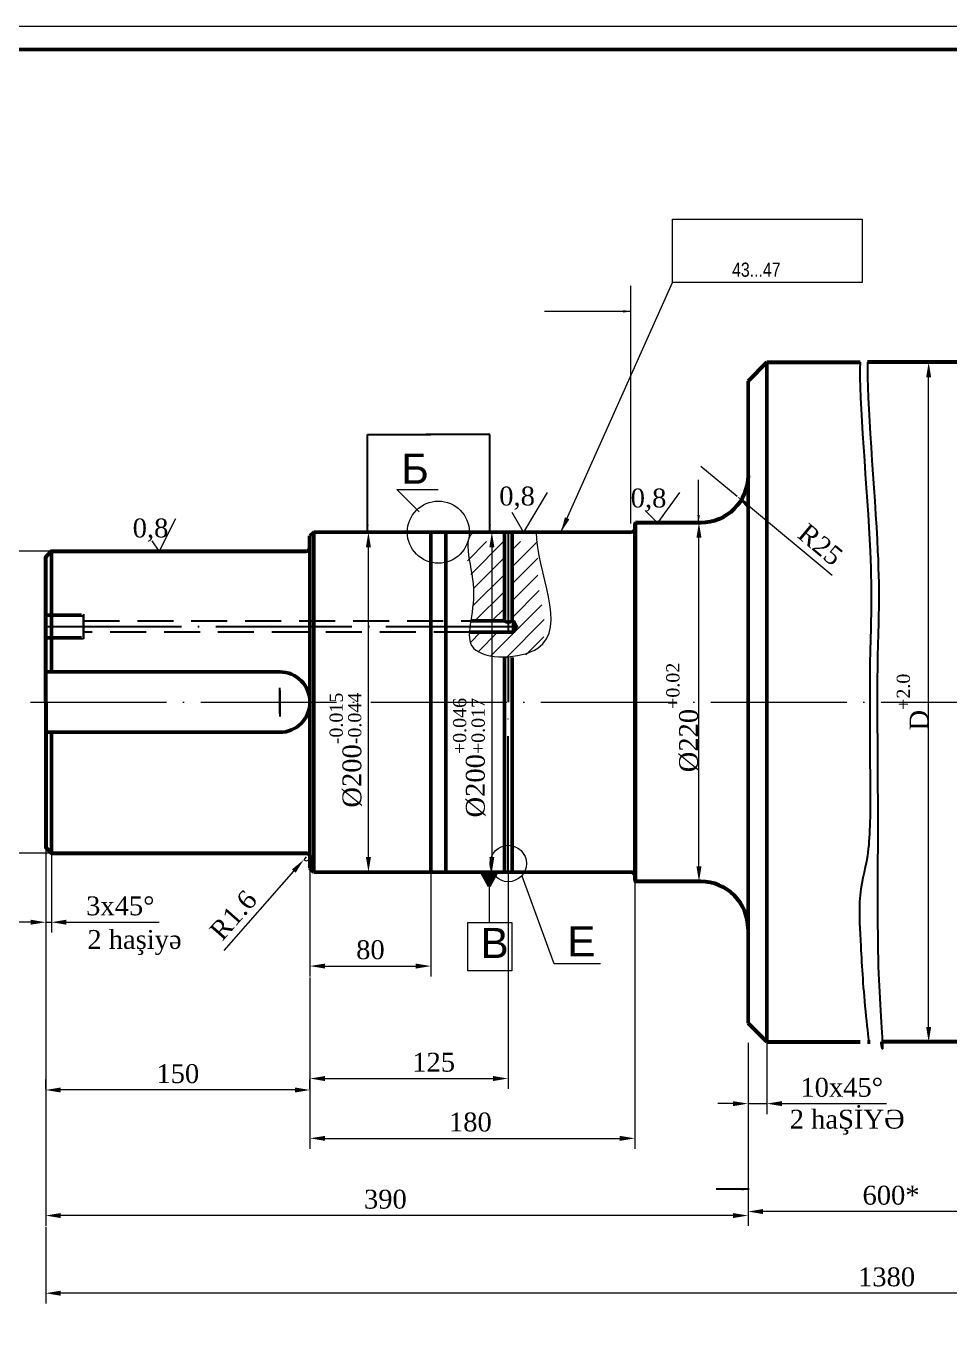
# Model space of a CAD drawing. Header units: millimetres. Extents: x -954 to 34898, y -2134 to 12006.
# Drawn here: x 21791 to 22281, y 4800 to 5490 of the extents above; entities that cross this region are included whole.
import ezdxf

# ---------------------------------------------------------------- set-up
doc = ezdxf.new("R2010")
doc.units = ezdxf.units.MM
doc.header["$LTSCALE"] = 3
for name, pattern in [('ACAD_ISO04W100', [30, 24, -3, 0, -3]), ('ACAD_ISO05W100', [33, 24, -3, 0, -3, 0, -3]), ('DASHED2', [9.525, 6.35, -3.175])]:
    doc.linetypes.add(name, pattern=pattern)
for name, color, linetype, lineweight in [('êîíòóðíàÿ', 7, 'Continuous', 53), ('îñåâûå', 101, 'ACAD_ISO04W100', 20), ('контурная', 7, 'Continuous', 50), ('невидимые', 7, 'DASHED2', 25), ('осевые', 1, 'ACAD_ISO04W100', 25), ('размеры', 80, 'ACAD_ISO05W100', 25), ('тонкая', 7, 'Continuous', 20), ('тонкий', 7, 'Continuous', 20)]:
    doc.layers.add(name, color=color, linetype=linetype, lineweight=lineweight)
doc.styles.add('s2.5v4', font='times.ttf', dxfattribs={"height": 10})
doc.styles.add('s3v2.5', font='arial.ttf', dxfattribs={"width": 0.8, "height": 7.5})
doc.styles.add('s4v4', font='arial.ttf', dxfattribs={"height": 16})
doc.dimstyles.new('s2.5v4', dxfattribs={"dimtxt": 10, "dimasz": 8, "dimexe": 5.5, "dimexo": 0.5, "dimgap": 3.5, "dimtad": 1, "dimdec": 0, "dimtxsty": 's2.5v4', "dimcen": 2.5, "dimclrd": 256, "dimclre": 1, "dimclrt": 256, "dimadec": 0, "dimazin": 0, "dimtfac": 1, "dimtdec": 0, "dimtmove": 0, "dimatfit": 3, "dimfxl": 1, "dimlwd": -1, "dimlwe": -1, "dimarcsym": 0})
doc.dimstyles.new('s3v2.5', dxfattribs={"dimtxt": 7.5, "dimasz": 4, "dimexe": 1.25, "dimexo": 0.625, "dimtad": 1, "dimtxsty": 's3v2.5', "dimcen": 1.5, "dimclrd": 6, "dimclre": 256, "dimclrt": 1, "dimadec": 0, "dimazin": 0, "dimtfac": 1, "dimtmove": 0, "dimatfit": 3, "dimfxl": 1, "dimlwd": -1, "dimlwe": -1, "dimarcsym": 0})

# ---------------------------------------------------------------- blocks, each defined once
blk = doc.blocks.new('*D1932')
at = {"layer": 'Defpoints', "color": 0, "transparency": 16777216}
for p in [(22173.68, 4952.24), (22320.48, 4952.24), (22173.68, 4862.42)]:
    blk.add_point(p, dxfattribs=at)
at = {"layer": 'тонкая', "color": 1, "transparency": 16777216}
for p, q in [((22173.68, 4951.74), (22173.68, 4856.92)), ((22320.48, 4951.74), (22320.48, 4856.92))]:
    blk.add_line(p, q, dxfattribs=at)
at = {"layer": 'тонкая', "transparency": 16777216}
blk.add_line((22312.48, 4862.42), (22181.68, 4862.42), dxfattribs=at)
for points in [[(22181.68, 4863.75), (22181.68, 4861.09), (22173.68, 4862.42)], [(22312.48, 4863.75), (22312.48, 4861.09), (22320.48, 4862.42)]]:
    blk.add_solid(points, dxfattribs=at)
at = {"layer": 'тонкая', "transparency": 16777216, "insert": (22249.44, 4871.01), "char_height": 10, "attachment_point": 5, "style": 's2.5v4'}
blk.add_mtext('600*', dxfattribs=at)
blk = doc.blocks.new('*D1946')
at = {"layer": 'Defpoints', "color": 0, "transparency": 16777216}
for p in [(21801.68, 5055.24), (22173.68, 4924.84), (21801.68, 4860.31)]:
    blk.add_point(p, dxfattribs=at)
at = {"layer": 'тонкий', "color": 1, "transparency": 16777216}
for p, q in [((21801.68, 5054.74), (21801.68, 4854.81)), ((22173.68, 4924.34), (22173.68, 4854.81))]:
    blk.add_line(p, q, dxfattribs=at)
at = {"layer": 'тонкий', "transparency": 16777216}
blk.add_line((22165.68, 4860.31), (21809.68, 4860.31), dxfattribs=at)
for points in [[(21809.68, 4861.65), (21809.68, 4858.98), (21801.68, 4860.31)], [(22165.68, 4861.65), (22165.68, 4858.98), (22173.68, 4860.31)]]:
    blk.add_solid(points, dxfattribs=at)
at = {"layer": 'тонкий', "transparency": 16777216, "insert": (21981.62, 4868.91), "char_height": 10, "attachment_point": 5, "style": 's2.5v4'}
blk.add_mtext('390', dxfattribs=at)
blk = doc.blocks.new('*D1933')
at = {"layer": 'Defpoints', "color": 0, "transparency": 16777216}
for p in [(22148.68, 5257.24), (22167.89, 5241.24)]:
    blk.add_point(p, dxfattribs=at)
at = {"layer": 'тонкая', "transparency": 16777216}
for p, q in [((22148.68, 5257.24), (22167.89, 5241.24)), ((22218.18, 5199.33), (22174.03, 5236.11))]:
    blk.add_line(p, q, dxfattribs=at)
blk.add_solid([(22174.89, 5237.14), (22173.18, 5235.09), (22167.89, 5241.24)], dxfattribs=at)
at = {"layer": 'тонкая', "transparency": 16777216, "insert": (22212, 5215.65), "char_height": 10, "attachment_point": 5, "rotation": 320.19634, "style": 's2.5v4'}
blk.add_mtext('R25', dxfattribs=at)
blk = doc.blocks.new('*D1947')
at = {"layer": 'Defpoints', "color": 0, "transparency": 16777216}
for p in [(21782.01, 5212.24), (21804.68, 5212.24), (21810.68, 5052.24)]:
    blk.add_point(p, dxfattribs=at)
at = {"layer": 'тонкая', "color": 1, "transparency": 16777216}
for p, q in [((21804.18, 5212.24), (21776.51, 5212.24)), ((21810.18, 5052.24), (21776.51, 5052.24))]:
    blk.add_line(p, q, dxfattribs=at)
at = {"layer": 'тонкая', "transparency": 16777216}
blk.add_line((21782.01, 5060.24), (21782.01, 5204.24), dxfattribs=at)
for points in [[(21780.68, 5204.24), (21783.35, 5204.24), (21782.01, 5212.24)], [(21780.68, 5060.24), (21783.35, 5060.24), (21782.01, 5052.24)]]:
    blk.add_solid(points, dxfattribs=at)
at = {"layer": 'тонкая', "transparency": 16777216, "insert": (21770.05, 5127.4), "char_height": 10, "attachment_point": 5, "rotation": 90, "style": 's2.5v4'}
blk.add_mtext('%%C180{\\H0.7x;\\S+0.04^ +0.015;}', dxfattribs=at)
blk = doc.blocks.new('*D1952')
at = {"layer": 'Defpoints', "color": 0, "transparency": 16777216}
for p in [(21804.68, 5052.24), (21801.68, 5036.19), (21804.68, 5015.67)]:
    blk.add_point(p, dxfattribs=at)
at = {"layer": 'тонкая', "color": 1, "transparency": 16777216}
for p, q in [((21804.68, 5051.74), (21804.68, 5010.17)), ((21801.68, 5035.69), (21801.68, 5010.17))]:
    blk.add_line(p, q, dxfattribs=at)
at = {"layer": 'тонкая', "transparency": 16777216}
for p, q in [((21793.68, 5015.67), (21785.68, 5015.67)), ((21801.68, 5015.67), (21804.68, 5015.67)), ((21812.68, 5015.67), (21861.75, 5015.67))]:
    blk.add_line(p, q, dxfattribs=at)
for points in [[(21793.68, 5017), (21793.68, 5014.34), (21801.68, 5015.67)], [(21812.68, 5017), (21812.68, 5014.34), (21804.68, 5015.67)]]:
    blk.add_solid(points, dxfattribs=at)
at = {"layer": 'тонкая', "transparency": 16777216, "insert": (21841.22, 5024.26), "char_height": 10, "attachment_point": 5, "style": 's2.5v4'}
blk.add_mtext('3x45%%D', dxfattribs=at)
blk = doc.blocks.new('*D1953')
at = {"layer": 'Defpoints', "color": 0, "transparency": 16777216}
for p in [(21938.36, 5048.74), (21939.68, 5050.24)]:
    blk.add_point(p, dxfattribs=at)
at = {"layer": 'тонкая', "transparency": 16777216}
for p, q in [((21939.68, 5050.24), (21938.36, 5048.74)), ((21896.18, 5000.71), (21933.08, 5042.73))]:
    blk.add_line(p, q, dxfattribs=at)
at = {"layer": 'тонкая', "color": 1, "transparency": 16777216}
blk.add_arc((21939.68, 5050.24), 2, 228.70862, 345.67606, dxfattribs=at)
at = {"layer": 'тонкая', "transparency": 16777216}
blk.add_solid([(21932.08, 5043.61), (21934.08, 5041.85), (21938.36, 5048.74)], dxfattribs=at)
at = {"layer": 'тонкая', "transparency": 16777216, "insert": (21901.09, 5019.34), "char_height": 10, "attachment_point": 5, "rotation": 48.70862, "style": 's2.5v4'}
blk.add_mtext('R1.6', dxfattribs=at)
blk = doc.blocks.new('*D1954')
at = {"layer": 'Defpoints', "color": 0, "transparency": 16777216}
for p in [(21941.68, 5044.25), (22005.68, 5042.25), (22005.68, 4992.43)]:
    blk.add_point(p, dxfattribs=at)
at = {"layer": 'тонкая', "color": 1, "transparency": 16777216}
for p, q in [((21941.68, 5043.75), (21941.68, 4986.93)), ((22005.68, 5041.75), (22005.68, 4986.93))]:
    blk.add_line(p, q, dxfattribs=at)
at = {"layer": 'тонкая', "transparency": 16777216}
blk.add_line((21949.68, 4992.43), (21997.68, 4992.43), dxfattribs=at)
for points in [[(21949.68, 4993.76), (21949.68, 4991.1), (21941.68, 4992.43)], [(21997.68, 4993.76), (21997.68, 4991.1), (22005.68, 4992.43)]]:
    blk.add_solid(points, dxfattribs=at)
at = {"layer": 'тонкая', "transparency": 16777216, "insert": (21973.68, 5001.02), "char_height": 10, "attachment_point": 5, "style": 's2.5v4'}
blk.add_mtext('80', dxfattribs=at)
blk = doc.blocks.new('*D1955')
at = {"layer": 'Defpoints', "color": 0, "transparency": 16777216}
for p in [(22046.68, 5042.25), (21941.68, 4986.93), (22046.68, 4932.87)]:
    blk.add_point(p, dxfattribs=at)
at = {"layer": 'тонкая', "color": 1, "transparency": 16777216}
for p, q in [((22046.68, 5041.75), (22046.68, 4927.37)), ((21941.68, 4986.43), (21941.68, 4927.37))]:
    blk.add_line(p, q, dxfattribs=at)
at = {"layer": 'тонкая', "transparency": 16777216}
blk.add_line((21949.68, 4932.87), (22038.68, 4932.87), dxfattribs=at)
for points in [[(21949.68, 4934.2), (21949.68, 4931.54), (21941.68, 4932.87)], [(22038.68, 4934.2), (22038.68, 4931.54), (22046.68, 4932.87)]]:
    blk.add_solid(points, dxfattribs=at)
at = {"layer": 'тонкая', "transparency": 16777216, "insert": (22007.19, 4941.46), "char_height": 10, "attachment_point": 5, "style": 's2.5v4'}
blk.add_mtext('125', dxfattribs=at)
blk = doc.blocks.new('*D1934')
at = {"layer": 'Defpoints', "color": 0, "transparency": 16777216}
for p in [(22113.68, 5037.74), (21941.68, 4953.93), (22113.68, 4901.19)]:
    blk.add_point(p, dxfattribs=at)
at = {"layer": 'тонкая', "color": 1, "transparency": 16777216}
for p, q in [((22113.68, 5037.24), (22113.68, 4895.69)), ((21941.68, 4953.43), (21941.68, 4895.69))]:
    blk.add_line(p, q, dxfattribs=at)
at = {"layer": 'тонкая', "transparency": 16777216}
blk.add_line((21949.68, 4901.19), (22105.68, 4901.19), dxfattribs=at)
for points in [[(21949.68, 4902.52), (21949.68, 4899.86), (21941.68, 4901.19)], [(22105.68, 4902.52), (22105.68, 4899.86), (22113.68, 4901.19)]]:
    blk.add_solid(points, dxfattribs=at)
at = {"layer": 'тонкая', "transparency": 16777216, "insert": (22026.61, 4909.78), "char_height": 10, "attachment_point": 5, "style": 's2.5v4'}
blk.add_mtext('180', dxfattribs=at)
blk = doc.blocks.new('*D1935')
at = {"layer": 'Defpoints', "color": 0, "transparency": 16777216}
for p in [(21801.68, 4926.81), (21801.68, 4926.81), (21941.68, 4926.81)]:
    blk.add_point(p, dxfattribs=at)
at = {"layer": 'тонкая', "color": 1, "transparency": 16777216}
for p, q in [((21801.68, 4927.31), (21801.68, 4932.31)), ((21941.68, 4927.31), (21941.68, 4932.31))]:
    blk.add_line(p, q, dxfattribs=at)
at = {"layer": 'тонкая', "transparency": 16777216}
blk.add_line((21933.68, 4926.81), (21809.68, 4926.81), dxfattribs=at)
for points in [[(21809.68, 4928.15), (21809.68, 4925.48), (21801.68, 4926.81)], [(21933.68, 4928.15), (21933.68, 4925.48), (21941.68, 4926.81)]]:
    blk.add_solid(points, dxfattribs=at)
at = {"layer": 'тонкая', "transparency": 16777216, "insert": (21871.68, 4935.4), "char_height": 10, "attachment_point": 5, "style": 's2.5v4'}
blk.add_mtext('150', dxfattribs=at)
blk = doc.blocks.new('*D1956')
at = {"layer": 'Defpoints', "color": 0, "transparency": 16777216}
for p in [(22039.3, 5222.24), (22037.71, 5042.25), (22038.01, 5042.25)]:
    blk.add_point(p, dxfattribs=at)
at = {"layer": 'тонкая', "color": 1, "transparency": 16777216}
for p, q in [((22038.8, 5222.24), (22032.51, 5222.24)), ((22038.21, 5042.25), (22043.51, 5042.25))]:
    blk.add_line(p, q, dxfattribs=at)
at = {"layer": 'тонкая', "transparency": 16777216}
blk.add_line((22038.01, 5214.24), (22038.01, 5050.25), dxfattribs=at)
for points in [[(22036.67, 5214.24), (22039.34, 5214.24), (22038.01, 5222.24)], [(22036.67, 5050.25), (22039.34, 5050.25), (22038.01, 5042.25)]]:
    blk.add_solid(points, dxfattribs=at)
at = {"layer": 'тонкая', "transparency": 16777216, "insert": (22026.05, 5102.79), "char_height": 10, "attachment_point": 5, "rotation": 90, "style": 's2.5v4'}
blk.add_mtext('%%C200{\\H0.7x;\\S+0.046^ +0.017;}', dxfattribs=at)
blk = doc.blocks.new('*D1957')
at = {"layer": 'Defpoints', "color": 0, "transparency": 16777216}
for p in [(22131.43, 5227.24), (22147.7, 5227.24), (22131.43, 5037.24)]:
    blk.add_point(p, dxfattribs=at)
at = {"layer": 'тонкая', "color": 1, "transparency": 16777216}
for p, q in [((22131.93, 5227.24), (22153.2, 5227.24)), ((22131.93, 5037.24), (22153.2, 5037.24))]:
    blk.add_line(p, q, dxfattribs=at)
at = {"layer": 'тонкая', "transparency": 16777216}
blk.add_line((22147.7, 5045.24), (22147.7, 5219.24), dxfattribs=at)
for points in [[(22146.37, 5219.24), (22149.04, 5219.24), (22147.7, 5227.24)], [(22146.37, 5045.24), (22149.04, 5045.24), (22147.7, 5037.24)]]:
    blk.add_solid(points, dxfattribs=at)
at = {"layer": 'тонкая', "transparency": 16777216, "insert": (22138.99, 5124.08), "char_height": 10, "attachment_point": 5, "rotation": 90, "style": 's2.5v4'}
blk.add_mtext('%%C220{\\H0.7x;\\S+0.02^ ;}', dxfattribs=at)
blk = doc.blocks.new('*D1958')
at = {"layer": 'Defpoints', "color": 0, "transparency": 16777216}
for p in [(21972.51, 5222.24), (21972.63, 5222.24), (21972.51, 5042.25)]:
    blk.add_point(p, dxfattribs=at)
at = {"layer": 'тонкая', "color": 1, "transparency": 16777216}
for p, q in [((21973.01, 5222.24), (21978.13, 5222.24)), ((21973.01, 5042.25), (21978.13, 5042.25))]:
    blk.add_line(p, q, dxfattribs=at)
at = {"layer": 'тонкая', "transparency": 16777216}
blk.add_line((21972.63, 5050.25), (21972.63, 5214.24), dxfattribs=at)
for points in [[(21971.3, 5214.24), (21973.97, 5214.24), (21972.63, 5222.24)], [(21971.3, 5050.25), (21973.97, 5050.25), (21972.63, 5042.25)]]:
    blk.add_solid(points, dxfattribs=at)
at = {"layer": 'тонкая', "transparency": 16777216, "insert": (21960.67, 5106.79), "char_height": 10, "attachment_point": 5, "rotation": 90, "style": 's2.5v4'}
blk.add_mtext('%%C200{\\H0.7x;\\S-0.015^ -0.044;}', dxfattribs=at)
blk = doc.blocks.new('*D1960')
at = {"layer": 'Defpoints', "color": 0, "transparency": 16777216}
for p in [(22255.8, 5312.24), (22269.37, 5312.24), (22255.8, 4952.24)]:
    blk.add_point(p, dxfattribs=at)
at = {"layer": 'тонкая', "color": 1, "transparency": 16777216}
for p, q in [((22256.3, 5312.24), (22274.87, 5312.24)), ((22256.3, 4952.24), (22274.87, 4952.24))]:
    blk.add_line(p, q, dxfattribs=at)
at = {"layer": 'тонкая', "transparency": 16777216}
blk.add_line((22269.37, 4960.24), (22269.37, 5304.24), dxfattribs=at)
for points in [[(22268.04, 5304.24), (22270.7, 5304.24), (22269.37, 5312.24)], [(22268.04, 4960.24), (22270.7, 4960.24), (22269.37, 4952.24)]]:
    blk.add_solid(points, dxfattribs=at)
at = {"layer": 'тонкая', "transparency": 16777216, "insert": (22260.87, 5132.24), "char_height": 10, "attachment_point": 5, "rotation": 90, "style": 's2.5v4'}
blk.add_mtext('D{\\H0.7x;\\S+2.0^ ;}', dxfattribs=at)
blk = doc.blocks.new('*D1941')
at = {"layer": 'Defpoints', "color": 0, "transparency": 16777216}
for p in [(22692.48, 4861.27), (21801.68, 4854.81), (21801.68, 4819.18)]:
    blk.add_point(p, dxfattribs=at)
at = {"layer": 'тонкая', "color": 1, "transparency": 16777216}
for p, q in [((22692.48, 4860.77), (22692.48, 4813.68)), ((21801.68, 4854.31), (21801.68, 4813.68))]:
    blk.add_line(p, q, dxfattribs=at)
at = {"layer": 'тонкая', "transparency": 16777216}
blk.add_line((22684.48, 4819.18), (21809.68, 4819.18), dxfattribs=at)
for points in [[(21809.68, 4820.52), (21809.68, 4817.85), (21801.68, 4819.18)], [(22684.48, 4820.52), (22684.48, 4817.85), (22692.48, 4819.18)]]:
    blk.add_solid(points, dxfattribs=at)
at = {"layer": 'тонкая', "transparency": 16777216, "insert": (22247.08, 4827.77), "char_height": 10, "attachment_point": 5, "style": 's2.5v4'}
blk.add_mtext('1380', dxfattribs=at)
blk = doc.blocks.new('*D1980')
at = {"layer": 'Defpoints', "color": 0, "transparency": 16777216}
for p in [(22183.68, 4952.24), (22173.68, 4936.15), (22183.68, 4919.58)]:
    blk.add_point(p, dxfattribs=at)
at = {"layer": 'тонкая', "color": 1, "transparency": 16777216}
for p, q in [((22183.68, 4951.74), (22183.68, 4914.08)), ((22173.68, 4935.65), (22173.68, 4914.08))]:
    blk.add_line(p, q, dxfattribs=at)
at = {"layer": 'тонкая', "transparency": 16777216}
for p, q in [((22165.68, 4919.58), (22157.68, 4919.58)), ((22173.68, 4919.58), (22183.68, 4919.58)), ((22191.68, 4919.58), (22247, 4919.58))]:
    blk.add_line(p, q, dxfattribs=at)
for points in [[(22165.68, 4920.91), (22165.68, 4918.24), (22173.68, 4919.58)], [(22191.68, 4920.91), (22191.68, 4918.24), (22183.68, 4919.58)]]:
    blk.add_solid(points, dxfattribs=at)
at = {"layer": 'тонкая', "transparency": 16777216, "insert": (22223.34, 4928.16), "char_height": 10, "attachment_point": 5, "style": 's2.5v4'}
blk.add_mtext('10x45%%D', dxfattribs=at)

msp = doc.modelspace()

# ---------------------------------------------------------------- hatches: boundary and pattern name
at = {"layer": 'контурная'}
h = msp.add_hatch(color=256, dxfattribs=at)
h.paths.add_polyline_path([(22040.591, 5042.248), (22036.591, 5042.248), (22036.591, 5034.748)])
h.paths.add_polyline_path([(22036.591, 5042.248), (22032.591, 5042.248), (22036.591, 5034.748)])
at = {"layer": 'тонкая'}
h = msp.add_hatch(dxfattribs=at)
h.set_pattern_fill('ANSI31', color=256, scale=2, style=0)
h.set_pattern_definition([(45, (16398.6565, 5175.4394), (-4.490128, 4.490128), [])])
edge = h.paths.add_edge_path()
edge.add_line((22044.679, 5217.24), (22028.274, 5217.24))
edge.add_spline(control_points=[(22028.274, 5217.24), (22019.927, 5217.24), (22030.793, 5196.123), (22028.047, 5180.141), (22027.194, 5175.24)], knot_values=[0, 0, 0, 0, 25.0419203, 38.9307486, 38.9307486, 38.9307486, 38.9307486], degree=3, periodic=0)
edge.add_line((22027.194, 5175.24), (22044.679, 5175.24))
edge.add_line((22044.679, 5175.24), (22044.679, 5217.24))
edge = h.paths.add_edge_path()
edge.add_line((22051.551, 5172.24), (22049.923, 5169.24))
edge.add_line((22049.923, 5169.24), (22026.298, 5169.24))
edge.add_spline(control_points=[(22026.298, 5169.24), (22025.987, 5165.836), (22027.27, 5154.521), (22078.074, 5153.114), (22062.354, 5186.194), (22062.354, 5198.87)], knot_values=[45.0510726, 45.0510726, 45.0510726, 45.0510726, 56.3990761, 90.4793422, 128.5082205, 128.5082205, 128.5082205, 128.5082205], degree=3, periodic=0)
edge.add_spline(control_points=[(22062.354, 5198.87), (22062.354, 5198.87), (22062.354, 5198.87), (22062.354, 5198.87)], knot_values=[128.5082205, 128.5082205, 128.5082205, 128.5082205, 128.5082351, 128.5082351, 128.5082351, 128.5082351], degree=3, periodic=0)
edge.add_spline(control_points=[(22062.354, 5198.87), (22062.354, 5192.747), (22062.354, 5223.363), (22062.354, 5217.24)], knot_values=[0.0000146, 0.0000146, 0.0000146, 0.0000146, 18.3701832, 18.3701832, 18.3701832, 18.3701832], degree=3, periodic=0)
edge.add_line((22062.354, 5217.24), (22048.679, 5217.24))
edge.add_line((22048.679, 5217.24), (22048.679, 5175.24))
edge.add_line((22048.679, 5175.24), (22049.923, 5175.24))
edge.add_line((22049.923, 5175.24), (22051.551, 5172.24))

# ---------------------------------------------------------------- linework, layer by layer
at = {"color": 0, "linetype": 'ByBlock', "lineweight": -2}
for points in [[(22233.026, 5312.24), (22232.208, 5294.113), (22240.552, 5204.216), (22237.6, 5156.122), (22238.461, 5096.687), (22238.337, 5049.636), (22231.718, 5031.937), (22233.529, 5000.308), (22234.889, 4975.734), (22237.69, 4952.24), (22237.69, 4952.24)], [(22237.026, 5312.24), (22236.208, 5294.113), (22244.552, 5204.216), (22241.6, 5156.122), (22242.461, 5096.687), (22242.337, 5049.636), (22242.357, 5020.438), (22242.353, 4989.431), (22245.906, 4939.281), (22244.185, 4952.24), (22244.185, 4952.24)]]:
    msp.add_open_spline(points, degree=3, knots=[31.2543241, 31.2543241, 31.2543241, 31.2543241, 100.0304332, 154.1563538, 227.2994893, 263.8710571, 296.0540366, 317.9969777, 347.2542311, 360, 360, 360, 360], dxfattribs=at)
at = {"layer": 'êîíòóðíàÿ'}
for points in [[(22183.679, 5312.24), (22233.026, 5312.24)], [(22310.479, 5312.24), (22237.026, 5312.24)], [(22113.679, 5225.24), (22113.679, 5040.248)], [(22183.679, 4952.24), (22233.026, 4952.24)], [(22237.026, 4952.24), (22238.354, 4952.24)], [(22310.479, 4952.24), (22244.815, 4952.24)], [(22257.133, 4952.24), (22255.804, 4952.24)]]:
    msp.add_lwpolyline(points, dxfattribs=at)
for points in [[(22173.679, 5252.24, -0.4142136), (22148.679, 5227.24), (22114.179, 5227.24)], [(21801.679, 5132.24), (21801.679, 5209.24), (21804.679, 5212.24), (21939.679, 5212.24, 0.4142136), (21941.679, 5214.24), (21941.679, 5220.24)], [(21801.679, 5132.24), (21801.679, 5055.24), (21804.679, 5052.24), (21939.679, 5052.24, -0.4142136), (21941.679, 5050.24), (21941.679, 5044.248)], [(22173.679, 5012.24, 0.4142136), (22148.679, 5037.24), (22114.179, 5037.24)]]:
    msp.add_lwpolyline(points, format="xyb", dxfattribs=at)
at = {"layer": 'îñåâûå'}
msp.add_line((21793.679, 5132.24), (22700.479, 5132.24), dxfattribs=at)
at = {"layer": 'контурная'}
for p, q in [((22183.679, 5312.24), (22173.679, 5302.24)), ((22183.679, 4952.24), (22183.679, 5312.24)), ((22173.679, 5302.24), (22173.679, 5132.24)), ((22113.679, 5226.74), (22114.179, 5227.24)), ((22113.679, 5225.24), (22113.679, 5226.74)), ((22114.179, 5227.24), (22114.179, 5037.24)), ((21941.679, 5220.24), (21943.679, 5222.24)), ((22111.679, 5222.24), (21943.679, 5222.24)), ((21943.679, 5222.24), (21943.679, 5042.248)), ((21968.679, 5222.24), (22001.679, 5222.24)), ((21975.004, 5222.24), (22008.004, 5222.24)), ((21996.624, 5222.24), (22004.624, 5222.24)), ((22005.679, 5222.24), (22005.679, 5137.24)), ((22005.679, 5222.24), (22013.679, 5222.24)), ((22008.004, 5222.24), (22016.004, 5222.24)), ((22013.679, 5222.24), (22013.679, 5137.24)), ((22041.624, 5222.24), (22039.624, 5222.24)), ((22041.624, 5222.24), (22043.624, 5222.24)), ((22044.679, 5222.24), (22044.679, 5175.24)), ((22048.679, 5222.24), (22048.679, 5175.24)), ((21804.679, 5212.24), (21804.679, 5148.24)), ((21941.679, 5214.24), (21941.679, 5132.24)), ((22049.488, 5175.259), (22048.679, 5175.213)), ((22049.488, 5169.259), (22049.488, 5175.259)), ((22026.3, 5169.259), (22049.488, 5169.259)), ((22173.679, 5168.377), (22173.679, 5168.377)), ((22044.679, 5155.743), (22044.679, 5132.24)), ((22048.679, 5155.889), (22048.679, 5132.24)), ((21925.679, 5148.24), (21801.679, 5148.24)), ((22005.679, 5042.248), (22005.679, 5137.24)), ((22013.679, 5042.248), (22013.679, 5137.24)), ((21941.679, 5050.24), (21941.679, 5132.24)), ((22044.679, 5042.248), (22044.679, 5132.24)), ((22048.679, 5042.248), (22048.679, 5132.24)), ((22173.679, 4962.24), (22173.679, 5132.24)), ((21925.679, 5116.24), (21801.679, 5116.24)), ((21804.679, 5052.24), (21804.679, 5116.24)), ((21941.679, 5044.248), (21943.679, 5042.248)), ((21943.679, 5042.248), (22111.679, 5042.248)), ((22036.591, 5034.748), (22032.591, 5042.248)), ((22036.591, 5034.748), (22040.591, 5042.248)), ((22052.707, 5042.248), (22050.707, 5042.248)), ((22113.679, 5040.248), (22113.679, 5037.74)), ((22113.679, 5037.74), (22114.179, 5037.24)), ((22183.679, 4952.24), (22173.679, 4962.24))]:
    msp.add_line(p, q, dxfattribs=at)
msp.add_lwpolyline([(21343.898, 5477.768), (22766.398, 5477.768), (22766.398, 4452.768), (21343.898, 4452.768), (21343.898, 5477.768)], close=True, dxfattribs=at)
for points in [[(22027.194, 5175.213), (22044.679, 5175.213)], [(22049.488, 5169.259), (22051.115, 5172.259), (22049.488, 5175.259)]]:
    msp.add_lwpolyline(points, dxfattribs=at)
for centre, radius, start, end in [((22111.679, 5224.24), 2, 270, 0), ((22046.679, 5177.842), 3.303, 232.73881, 307.26119), ((21925.679, 5132.24), 16, 0, 90), ((21925.679, 5132.24), 16, 270, 0), ((22111.679, 5040.248), 2, 0, 90)]:
    msp.add_arc(centre, radius, start, end, dxfattribs=at)
at = {"layer": 'невидимые'}
for points in [[(21801.679, 5172.24), (21801.679, 5178.74), (21821.679, 5178.74), (21821.679, 5165.74), (21801.679, 5165.74), (21801.679, 5166.74), (21821.679, 5166.74), (21821.679, 5177.74), (21801.679, 5177.74)], [(21821.679, 5175.259), (22044.243, 5175.259)], [(22026.3, 5169.259), (21821.679, 5169.259)]]:
    msp.add_lwpolyline(points, dxfattribs=at)
at = {"layer": 'осевые'}
for p, q in [((22046.679, 5222.24), (22046.679, 5169.24)), ((21801.679, 5172.259), (22051.115, 5172.259)), ((22046.679, 5155.767), (22046.679, 5132.24)), ((21925.679, 5126.156), (21925.679, 5139.828)), ((21925.679, 5138.324), (21925.679, 5124.652)), ((22046.679, 5042.248), (22046.679, 5132.24))]:
    msp.add_line(p, q, dxfattribs=at)
at = {"layer": 'тонкая'}
msp.add_line((22036.591, 5042.248), (22036.591, 5015.568), dxfattribs=at)
for points in [[(21293.898, 5490.268), (22778.898, 5490.268), (22778.898, 4440.268), (21293.898, 4440.268), (21293.898, 5490.268)], [(22036.591, 5042.248), (22036.591, 5034.748), (22040.591, 5042.248)], [(22095.518, 4993.609), (22070.94, 4993.609), (22054.058, 5039.991)]]:
    msp.add_lwpolyline(points, dxfattribs=at)
msp.add_lwpolyline([(22025.29, 5015.568), (22048.556, 5015.568), (22048.556, 4989.889), (22025.29, 4989.889)], close=True, dxfattribs=at)
msp.add_circle((22046.679, 5046.74), 9.646, dxfattribs=at)
at = {"layer": 'тонкая', "start_tangent": (-1, 0), "end_tangent": (0, 1)}
msp.add_spline([(22030.654, 5222.24), (22028.274, 5192.198), (22028.274, 5160.841), (22062.354, 5160.841), (22061.602, 5222.24)], degree=3, dxfattribs=at)
at = {"layer": 'тонкий'}
msp.add_line((22111.679, 5226.74), (22111.679, 5352.707), dxfattribs=at)
msp.add_lwpolyline([(22133.768, 5387.947), (22234.232, 5387.947), (22234.232, 5354.513), (22133.768, 5354.513)], close=True, dxfattribs=at)
for points in [[(21999.593, 5232.997), (21987.717, 5244.874), (22009.557, 5244.874)], [(22067.317, 5243.155), (22054.751, 5222.24), (22048.784, 5232.575)], [(22137.466, 5243.174), (22125.679, 5227.24), (22119.2, 5233.719)], [(21870.447, 5229.27), (21861.733, 5212.24), (21858.158, 5217.568)]]:
    msp.add_lwpolyline(points, dxfattribs=at)
msp.add_circle((22009.679, 5222.24), 16.424, dxfattribs=at)

# ---------------------------------------------------------------- texts
at = {"layer": 'контурная', "style": 's4v4'}
for s, p in [('В', (22032, 4996.671)), ('E', (22077.96, 4997.556))]:
    msp.add_text(s, height=16, dxfattribs=at).set_placement(p)
at = {"layer": 'тонкая', "style": 's2.5v4'}
for s, p in [('2 haşiyə', (21823.749, 5001.525)), ('2 haŞİYƏ', (22195.811, 4906.347))]:
    msp.add_text(s, height=10, dxfattribs=at).set_placement(p)
at = {"layer": 'тонкий', "style": 's3v2.5', "width": 0.8}
msp.add_text('43...47', height=7.5, dxfattribs=at).set_placement((22165.266, 5357.488))
at = {"layer": 'тонкий'}
for s, height, style, p in [('Б', 16, 's4v4', (21989.967, 5247.892)), ('0,8', 10, 's2.5v4', (22041.926, 5236.356)), ('0,8', 10, 's2.5v4', (22111.549, 5235.323)), ('0,8', 10, 's2.5v4', (21847.771, 5219.446))]:
    msp.add_text(s, height=height, dxfattribs=dict(at, style=style)).set_placement(p)

# ---------------------------------------------------------------- dimensions: what is measured, and where the dimension line sits
at = {"layer": 'тонкая'}
for base, p1, p2, text, picture, middle in [((22269.37, 5312.24), (22255.804, 4952.24), (22255.804, 5312.24), 'D{\\H0.7x;\\S+2.0^ ;}', '*D1960', (22269.37, 5132.24)), ((22147.705, 5227.24), (22131.429, 5037.24), (22131.429, 5227.24), '%%C220{\\H0.7x;\\S+0.02^ ;}', '*D1957', (22147.705, 5124.079)), ((21972.634, 5222.24), (21972.51, 5042.248), (21972.51, 5222.24), '%%C200{\\H0.7x;\\S-0.015^ -0.044;}', '*D1958', (21972.634, 5106.79)), ((22038.008, 5042.248), (22039.304, 5222.24), (22037.71, 5042.248), '%%C200{\\H0.7x;\\S+0.046^ +0.017;}', '*D1956', (22038.008, 5102.792)), ((21782.012, 5212.24), (21810.681, 5052.24), (21804.679, 5212.24), '%%C180{\\H0.7x;\\S+0.04^ +0.015;}', '*D1947', (21782.012, 5127.395))]:
    dim = msp.add_linear_dim(base=base, p1=p1, p2=p2, angle=90, text=text, dimstyle='s2.5v4', dxfattribs=at)
    dim.commit()
    dim.dimension.update_dxf_attribs({"geometry": picture, "text_midpoint": middle, "dimtype": 160})
dim = msp.add_radius_dim(center=(22148.679, 5257.24), mpoint=(22167.886, 5241.236), dimstyle='s2.5v4', dxfattribs=at)
dim.commit()
dim.dimension.update_dxf_attribs({"geometry": '*D1933', "text_midpoint": (22206.505, 5209.055), "dimtype": 164})
for base, p1, p2, text, picture, middle in [((21804.679, 5015.671), (21801.679, 5036.192), (21804.679, 5052.24), '3x45%%D', '*D1952', (21841.216, 5024.258)), ((22005.679, 4992.43), (21941.679, 5044.248), (22005.679, 5042.248), '80', '*D1954', (21973.679, 5001.016)), ((22183.679, 4919.578), (22173.679, 4936.148), (22183.679, 4952.24), '<>x45%%D', '*D1980', (22223.342, 4928.165)), ((21801.679, 4926.812), (21941.679, 4926.812), (21801.679, 4926.812), '150', '*D1935', (21871.679, 4935.398)), ((21801.679, 4819.185), (22692.479, 4861.265), (21801.679, 4854.813), '1380', '*D1941', (22247.079, 4827.771))]:
    dim = msp.add_linear_dim(base=base, p1=p1, p2=p2, text=text, dimstyle='s2.5v4', dxfattribs=at)
    dim.commit()
    dim.dimension.update_dxf_attribs({"geometry": picture, "text_midpoint": middle})
dim = msp.add_radius_dim(center=(21939.679, 5050.24), mpoint=(21938.359, 5048.737), text='R1.6', dimstyle='s2.5v4', dxfattribs=at)
dim.commit()
dim.dimension.update_dxf_attribs({"geometry": '*D1953', "text_midpoint": (21907.557, 5013.665), "dimtype": 164})
for base, p1, p2, text, picture, middle in [((22046.679, 4932.87), (21941.679, 4986.93), (22046.679, 5042.248), '125', '*D1955', (22007.185, 4932.87)), ((22113.679, 4901.19), (21941.679, 4953.926), (22113.679, 5037.74), '180', '*D1934', (22026.615, 4901.19)), ((22173.679, 4862.42), (22320.479, 4952.24), (22173.679, 4952.24), '600*', '*D1932', (22249.441, 4862.42))]:
    dim = msp.add_linear_dim(base=base, p1=p1, p2=p2, text=text, dimstyle='s2.5v4', dxfattribs=at)
    dim.commit()
    dim.dimension.update_dxf_attribs({"geometry": picture, "text_midpoint": middle, "dimtype": 160})
at = {"layer": 'тонкий'}
dim = msp.add_linear_dim(base=(21801.679, 4860.313), p1=(22173.679, 4924.837), p2=(21801.679, 5055.24), text='390', dimstyle='s2.5v4', dxfattribs=at)
dim.commit()
dim.dimension.update_dxf_attribs({"geometry": '*D1946', "text_midpoint": (21981.62, 4860.313), "dimtype": 160})

# ---------------------------------------------------------------- leaders
at = {"layer": 'размеры'}
for points in [[(21972.111, 5222.24), (21972.111, 5274.026), (22005.684, 5274.026)], [(22036.888, 5222.24), (22036.888, 5274.026), (22003.012, 5274.026)], [(22174.274, 4874.216), (22156.737, 4874.216)]]:
    msp.add_leader(points, dimstyle='s3v2.5', override={"dimgap": 0.625, "dimtad": 0}, dxfattribs=at)
at = {"layer": 'тонкий'}
for points, dimstyle, override in [([(22074.619, 5222.24), (22133.768, 5354.513)], 's2.5v4', {"dimgap": 4, "dimtad": 0}), ([(22111.624, 5339.167), (22065.938, 5339.167)], 's3v2.5', {"dimgap": 0.625, "dimtad": 0}), ([(22147.529, 5227.24), (22147.529, 5249.898)], 's3v2.5', {"dimgap": 0.625, "dimtad": 0})]:
    msp.add_leader(points, dimstyle=dimstyle, override=override, dxfattribs=at)

doc.saveas('drawing.dxf')
